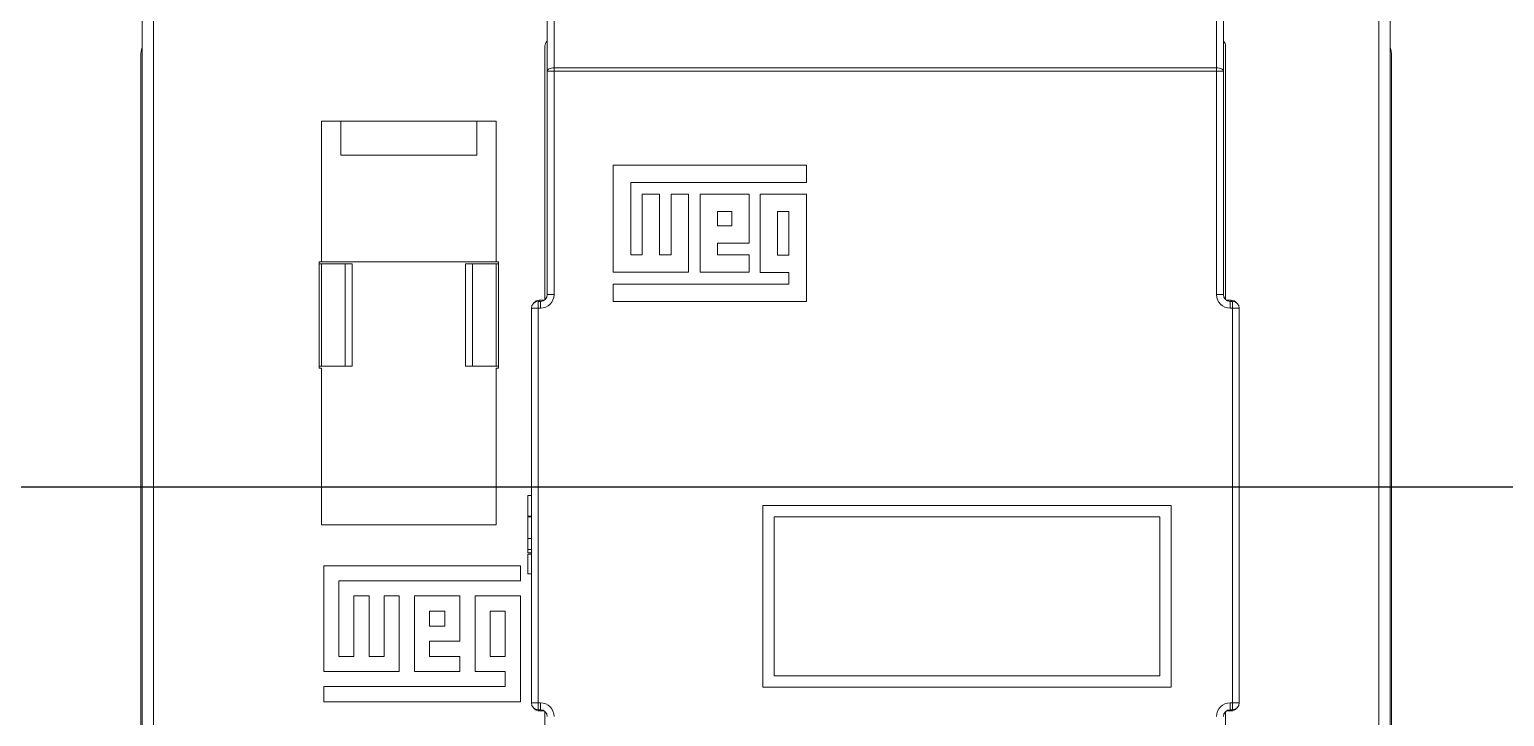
# Model space of a CAD drawing. Header units: millimetres. Extents: x 1004 to 59588, y 686 to 38112.
# Drawn here: x 44212.9 to 44277.9, y 36861.7 to 36891.9 of the extents above; entities that cross this region are included whole.
import ezdxf

# ---------------------------------------------------------------- set-up
doc = ezdxf.new("R2010")
doc.units = ezdxf.units.MM

msp = doc.modelspace()

# ---------------------------------------------------------------- linework, layer by layer
at = {"color": 7, "linetype": 'Continuous', "lineweight": 15}
for p, q in [((44217.876, 36838.707), (44217.876, 36904.707)), ((44218.376, 36904.707), (44218.376, 36838.707)), ((44272.376, 36838.707), (44272.376, 36904.707)), ((44272.876, 36904.707), (44272.876, 36838.707)), ((44236.026, 36892.807), (44236.026, 36890.256)), ((44265.226, 36890.256), (44265.226, 36892.807)), ((44235.726, 36890.106), (44235.726, 36892.657)), ((44265.526, 36892.657), (44265.526, 36890.106)), ((44235.626, 36891.207), (44235.626, 36880.034)), ((44265.626, 36891.207), (44265.626, 36880.034)), ((44217.807, 36890.789), (44217.807, 36852.789)), ((44236.026, 36890.106), (44236.026, 36890.256)), ((44236.026, 36890.256), (44265.226, 36890.256)), ((44265.226, 36890.106), (44265.226, 36890.256)), ((44272.944, 36852.789), (44272.944, 36890.789)), ((44236.026, 36890.106), (44235.726, 36890.106)), ((44235.726, 36880.257), (44235.726, 36890.106)), ((44236.026, 36890.106), (44236.026, 36880.257)), ((44265.226, 36890.106), (44236.026, 36890.106)), ((44265.226, 36890.106), (44265.526, 36890.106)), ((44265.226, 36880.257), (44265.226, 36890.106)), ((44265.526, 36890.106), (44265.526, 36880.257)), ((44233.476, 36887.907), (44225.776, 36887.907)), ((44225.776, 36887.907), (44225.776, 36881.707)), ((44226.626, 36886.407), (44226.626, 36887.907)), ((44232.626, 36887.907), (44232.626, 36886.407)), ((44233.476, 36881.707), (44233.476, 36887.907)), ((44232.626, 36886.407), (44226.626, 36886.407)), ((44238.626, 36885.957), (44238.626, 36881.248)), ((44247.146, 36885.957), (44238.626, 36885.957)), ((44247.146, 36885.192), (44247.146, 36885.957)), ((44239.406, 36885.192), (44247.146, 36885.192)), ((44239.406, 36882.013), (44239.406, 36885.192)), ((44239.916, 36884.683), (44239.916, 36882.013)), ((44240.681, 36884.683), (44239.916, 36884.683)), ((44240.681, 36882.013), (44240.681, 36884.683)), ((44241.191, 36884.683), (44241.191, 36882.013)), ((44241.956, 36884.683), (44241.191, 36884.683)), ((44241.956, 36881.248), (44241.956, 36884.683)), ((44242.465, 36884.683), (44242.465, 36881.248)), ((44244.625, 36884.683), (44242.465, 36884.683)), ((44244.625, 36882.523), (44244.625, 36884.683)), ((44245.106, 36884.683), (44245.106, 36881.232)), ((44247.146, 36884.683), (44245.106, 36884.683)), ((44247.146, 36879.957), (44247.146, 36884.683)), ((44243.23, 36883.918), (44243.23, 36883.288)), ((44243.86, 36883.918), (44243.23, 36883.918)), ((44243.86, 36883.288), (44243.86, 36883.918)), ((44246.381, 36883.918), (44245.871, 36883.918)), ((44245.871, 36883.918), (44245.871, 36881.997)), ((44246.381, 36881.997), (44246.381, 36883.918)), ((44243.23, 36883.288), (44243.86, 36883.288)), ((44243.23, 36882.523), (44244.625, 36882.523)), ((44243.23, 36882.013), (44243.23, 36882.523)), ((44239.916, 36882.013), (44239.406, 36882.013)), ((44241.191, 36882.013), (44240.681, 36882.013)), ((44244.625, 36882.013), (44243.23, 36882.013)), ((44244.625, 36881.248), (44244.625, 36882.013)), ((44245.871, 36881.997), (44246.381, 36881.997)), ((44225.676, 36881.707), (44225.776, 36881.707)), ((44225.676, 36881.707), (44225.676, 36877.007)), ((44225.777, 36881.607), (44225.676, 36881.607)), ((44225.776, 36881.707), (44233.476, 36881.707)), ((44225.777, 36881.607), (44225.777, 36877.107)), ((44226.826, 36881.607), (44225.777, 36881.607)), ((44226.826, 36881.607), (44226.826, 36877.107)), ((44227.126, 36881.607), (44226.826, 36881.607)), ((44227.126, 36881.607), (44227.126, 36877.107)), ((44232.126, 36877.107), (44232.126, 36881.607)), ((44232.426, 36881.607), (44232.126, 36881.607)), ((44232.426, 36877.107), (44232.426, 36881.607)), ((44233.476, 36881.607), (44232.426, 36881.607)), ((44233.476, 36881.707), (44233.576, 36881.707)), ((44233.576, 36881.607), (44233.476, 36881.607)), ((44233.476, 36881.607), (44233.476, 36877.107)), ((44233.576, 36881.707), (44233.576, 36877.007)), ((44238.626, 36881.248), (44241.956, 36881.248)), ((44242.465, 36881.248), (44244.625, 36881.248)), ((44245.106, 36881.232), (44246.381, 36881.232)), ((44246.381, 36881.232), (44246.381, 36880.722)), ((44246.381, 36880.722), (44238.626, 36880.722)), ((44238.626, 36880.722), (44238.626, 36879.957)), ((44235.326, 36879.657), (44235.326, 36879.957)), ((44235.326, 36879.957), (44235.426, 36879.957)), ((44235.376, 36880.007), (44235.591, 36880.007)), ((44235.376, 36880.007), (44235.376, 36879.957)), ((44235.426, 36879.657), (44235.426, 36879.957)), ((44236.026, 36880.257), (44235.726, 36880.257)), ((44238.626, 36879.957), (44247.146, 36879.957)), ((44265.226, 36880.257), (44265.526, 36880.257)), ((44265.66, 36880.007), (44265.876, 36880.007)), ((44265.826, 36879.657), (44265.826, 36879.957)), ((44265.826, 36879.957), (44265.926, 36879.957)), ((44265.876, 36879.957), (44265.876, 36880.007)), ((44265.926, 36879.957), (44265.926, 36879.657)), ((44235.026, 36862.257), (44235.026, 36879.657)), ((44235.326, 36879.657), (44235.026, 36879.657)), ((44235.326, 36879.657), (44235.326, 36862.257)), ((44235.426, 36879.657), (44235.326, 36879.657)), ((44265.926, 36879.657), (44265.826, 36879.657)), ((44266.226, 36879.657), (44265.926, 36879.657)), ((44265.926, 36862.257), (44265.926, 36879.657)), ((44266.226, 36879.657), (44266.226, 36862.257)), ((44225.676, 36877.107), (44225.777, 36877.107)), ((44225.676, 36877.007), (44225.776, 36877.007)), ((44225.776, 36877.007), (44225.776, 36870.107)), ((44225.777, 36877.107), (44226.826, 36877.107)), ((44226.826, 36877.107), (44227.126, 36877.107)), ((44232.126, 36877.107), (44232.426, 36877.107)), ((44232.426, 36877.107), (44233.476, 36877.107)), ((44233.476, 36877.107), (44233.576, 36877.107)), ((44233.476, 36870.107), (44233.476, 36877.007)), ((44233.476, 36877.007), (44233.576, 36877.007)), ((44234.876, 36871.406), (44235.026, 36871.406)), ((44234.876, 36870.483), (44234.876, 36871.406)), ((44245.226, 36870.957), (44263.226, 36870.957)), ((44245.226, 36862.957), (44245.226, 36870.957)), ((44263.226, 36870.957), (44263.226, 36862.957)), ((44225.776, 36870.107), (44233.476, 36870.107)), ((44234.876, 36870.483), (44235.026, 36870.483)), ((44234.876, 36870.457), (44234.876, 36870.483)), ((44234.876, 36870.457), (44235.026, 36870.457)), ((44234.876, 36869.509), (44234.876, 36870.457)), ((44245.726, 36863.457), (44245.726, 36870.457)), ((44245.726, 36870.457), (44262.726, 36870.457)), ((44262.726, 36870.457), (44262.726, 36863.457)), ((44234.876, 36869.509), (44235.026, 36869.509)), ((44234.876, 36869.02), (44235.026, 36869.02)), ((44234.876, 36868.866), (44235.026, 36868.866)), ((44234.876, 36868.821), (44235.026, 36868.821)), ((44234.542, 36868.307), (44225.876, 36868.307)), ((44225.876, 36868.307), (44225.876, 36863.641)), ((44234.542, 36867.641), (44234.542, 36868.307)), ((44226.539, 36867.641), (44234.542, 36867.641)), ((44226.539, 36864.307), (44226.539, 36867.641)), ((44234.876, 36867.948), (44235.026, 36867.948)), ((44227.206, 36866.974), (44227.206, 36864.307)), ((44227.872, 36866.974), (44227.206, 36866.974)), ((44227.872, 36864.307), (44227.872, 36866.974)), ((44228.539, 36866.974), (44228.539, 36864.307)), ((44229.206, 36866.974), (44228.539, 36866.974)), ((44229.206, 36863.641), (44229.206, 36866.974)), ((44229.872, 36866.974), (44229.872, 36863.641)), ((44231.872, 36866.974), (44229.872, 36866.974)), ((44231.872, 36864.974), (44231.872, 36866.974)), ((44234.542, 36866.974), (44232.542, 36866.974)), ((44232.542, 36866.974), (44232.542, 36863.641)), ((44234.542, 36862.307), (44234.542, 36866.974)), ((44231.206, 36866.307), (44230.539, 36866.307)), ((44230.539, 36866.307), (44230.539, 36865.641)), ((44231.206, 36865.641), (44231.206, 36866.307)), ((44233.876, 36866.307), (44233.209, 36866.307)), ((44233.209, 36866.307), (44233.209, 36864.307)), ((44233.876, 36864.307), (44233.876, 36866.307)), ((44230.539, 36865.641), (44231.206, 36865.641)), ((44230.539, 36864.974), (44231.872, 36864.974)), ((44230.539, 36864.307), (44230.539, 36864.974)), ((44227.206, 36864.307), (44226.539, 36864.307)), ((44228.539, 36864.307), (44227.872, 36864.307)), ((44231.872, 36864.307), (44230.539, 36864.307)), ((44231.872, 36863.641), (44231.872, 36864.307)), ((44233.209, 36864.307), (44233.876, 36864.307)), ((44225.876, 36863.641), (44229.206, 36863.641)), ((44229.872, 36863.641), (44231.872, 36863.641)), ((44232.542, 36863.641), (44233.876, 36863.641)), ((44233.876, 36863.641), (44233.876, 36862.974)), ((44225.876, 36862.974), (44225.876, 36862.307)), ((44233.876, 36862.974), (44225.876, 36862.974)), ((44263.226, 36862.957), (44245.226, 36862.957)), ((44262.726, 36863.457), (44245.726, 36863.457)), ((44225.876, 36862.307), (44234.542, 36862.307)), ((44235.326, 36862.257), (44235.026, 36862.257)), ((44235.326, 36861.957), (44235.326, 36862.257)), ((44235.326, 36862.257), (44235.426, 36862.257)), ((44235.426, 36862.257), (44235.426, 36861.957)), ((44265.826, 36861.957), (44265.826, 36862.257)), ((44265.826, 36862.257), (44265.926, 36862.257)), ((44265.926, 36861.957), (44265.926, 36862.257)), ((44266.226, 36862.257), (44265.926, 36862.257)), ((44235.426, 36861.957), (44235.326, 36861.957)), ((44235.376, 36861.957), (44235.376, 36861.907)), ((44235.591, 36861.907), (44235.376, 36861.907)), ((44235.626, 36850.707), (44235.626, 36861.881)), ((44265.626, 36850.707), (44265.626, 36861.881)), ((44265.876, 36861.907), (44265.66, 36861.907)), ((44265.926, 36861.957), (44265.826, 36861.957)), ((44265.876, 36861.907), (44265.876, 36861.957))]:
    msp.add_line(p, q, dxfattribs=at)
msp.add_line((44092.042, 36871.789), (44748.186, 36871.789))
at = {"color": 7, "linetype": 'Continuous', "lineweight": 15, "flags": 128}
for points in [[(44236.026, 36890.256), (44235.967, 36890.253), (44235.911, 36890.244), (44235.859, 36890.231), (44235.813, 36890.212), (44235.776, 36890.189), (44235.748, 36890.163), (44235.731, 36890.135), (44235.726, 36890.106)], [(44265.526, 36890.106), (44265.52, 36890.135), (44265.503, 36890.163), (44265.475, 36890.189), (44265.438, 36890.212), (44265.392, 36890.231), (44265.34, 36890.244), (44265.284, 36890.253), (44265.226, 36890.256)]]:
    msp.add_lwpolyline(points, dxfattribs=at)
at = {"color": 7, "linetype": 'Continuous', "lineweight": 15}
for centre, radius, start, end in [((44218.807, 36890.789), 1, 158.72102, 180), ((44235.926, 36891.207), 0.3, 131.81031, 180), ((44265.326, 36891.207), 0.3, 0, 48.18969), ((44271.944, 36890.789), 1, 0, 21.27898), ((44235.326, 36879.657), 0.3, 90, 180), ((44235.376, 36879.707), 0.3, 90, 141.7681), ((44235.426, 36880.257), 0.6, 270, 0), ((44235.426, 36880.257), 0.3, 270, 0), ((44265.826, 36880.257), 0.6, 180, 270), ((44265.826, 36880.257), 0.3, 180, 270), ((44265.876, 36879.707), 0.3, 38.2319, 90), ((44265.926, 36879.657), 0.3, 0, 90), ((44235.326, 36862.257), 0.3, 180, 270), ((44235.426, 36861.657), 0.6, 0, 90), ((44265.826, 36861.657), 0.6, 90, 180), ((44265.926, 36862.257), 0.3, 270, 0), ((44235.376, 36862.207), 0.3, 218.2319, 270), ((44235.426, 36861.657), 0.3, 0, 90), ((44265.826, 36861.657), 0.3, 90, 180), ((44265.876, 36862.207), 0.3, 270, 321.7681)]:
    msp.add_arc(centre, radius, start, end, dxfattribs=at)
for points, knots in [([(44234.876, 36869.509), (44234.876, 36869.473), (44234.876, 36869.352), (44234.876, 36869.174), (44234.876, 36869.043), (44234.876, 36869.028), (44234.876, 36869.02)], [0, 0, 0, 0, 0.142235, 0.474771, 0.737303, 1, 1, 1, 1]), ([(44234.876, 36869.02), (44234.876, 36868.994), (44234.876, 36868.93), (44234.876, 36868.878), (44234.876, 36868.87), (44234.876, 36868.866)], [0, 0, 0, 0, 0.26124, 0.630483, 1, 1, 1, 1]), ([(44234.876, 36868.821), (44234.876, 36868.629), (44234.876, 36868.285), (44234.876, 36868.051), (44234.876, 36867.948)], [0, 0, 0, 0, 0.559511, 1, 1, 1, 1])]:
    msp.add_open_spline(points, degree=3, knots=knots, dxfattribs=at)

doc.saveas('drawing.dxf')
